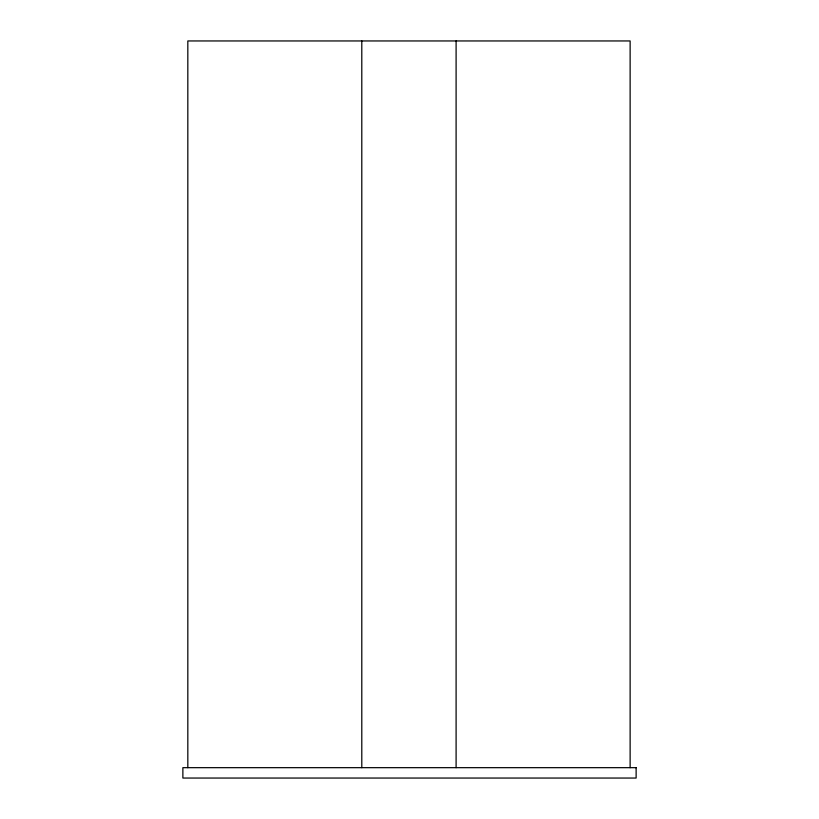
<?xml version="1.0" encoding="UTF-8"?>
<svg xmlns="http://www.w3.org/2000/svg" width="819" height="819" viewBox="0 0 819 819"><rect width="100%" height="100%" fill="white"/><g stroke="black" fill="none" stroke-linecap="round" stroke-linejoin="round"><path stroke-width="1.23" d="M630.128 767.669L630.128 40.95L187.827 40.95L187.827 767.669M456.101 40.95L456.101 767.669M361.793 40.95L361.793 767.669M636.128 767.669L182.872 767.669L182.872 778.05L636.128 778.05L636.128 767.669"/></g></svg>
